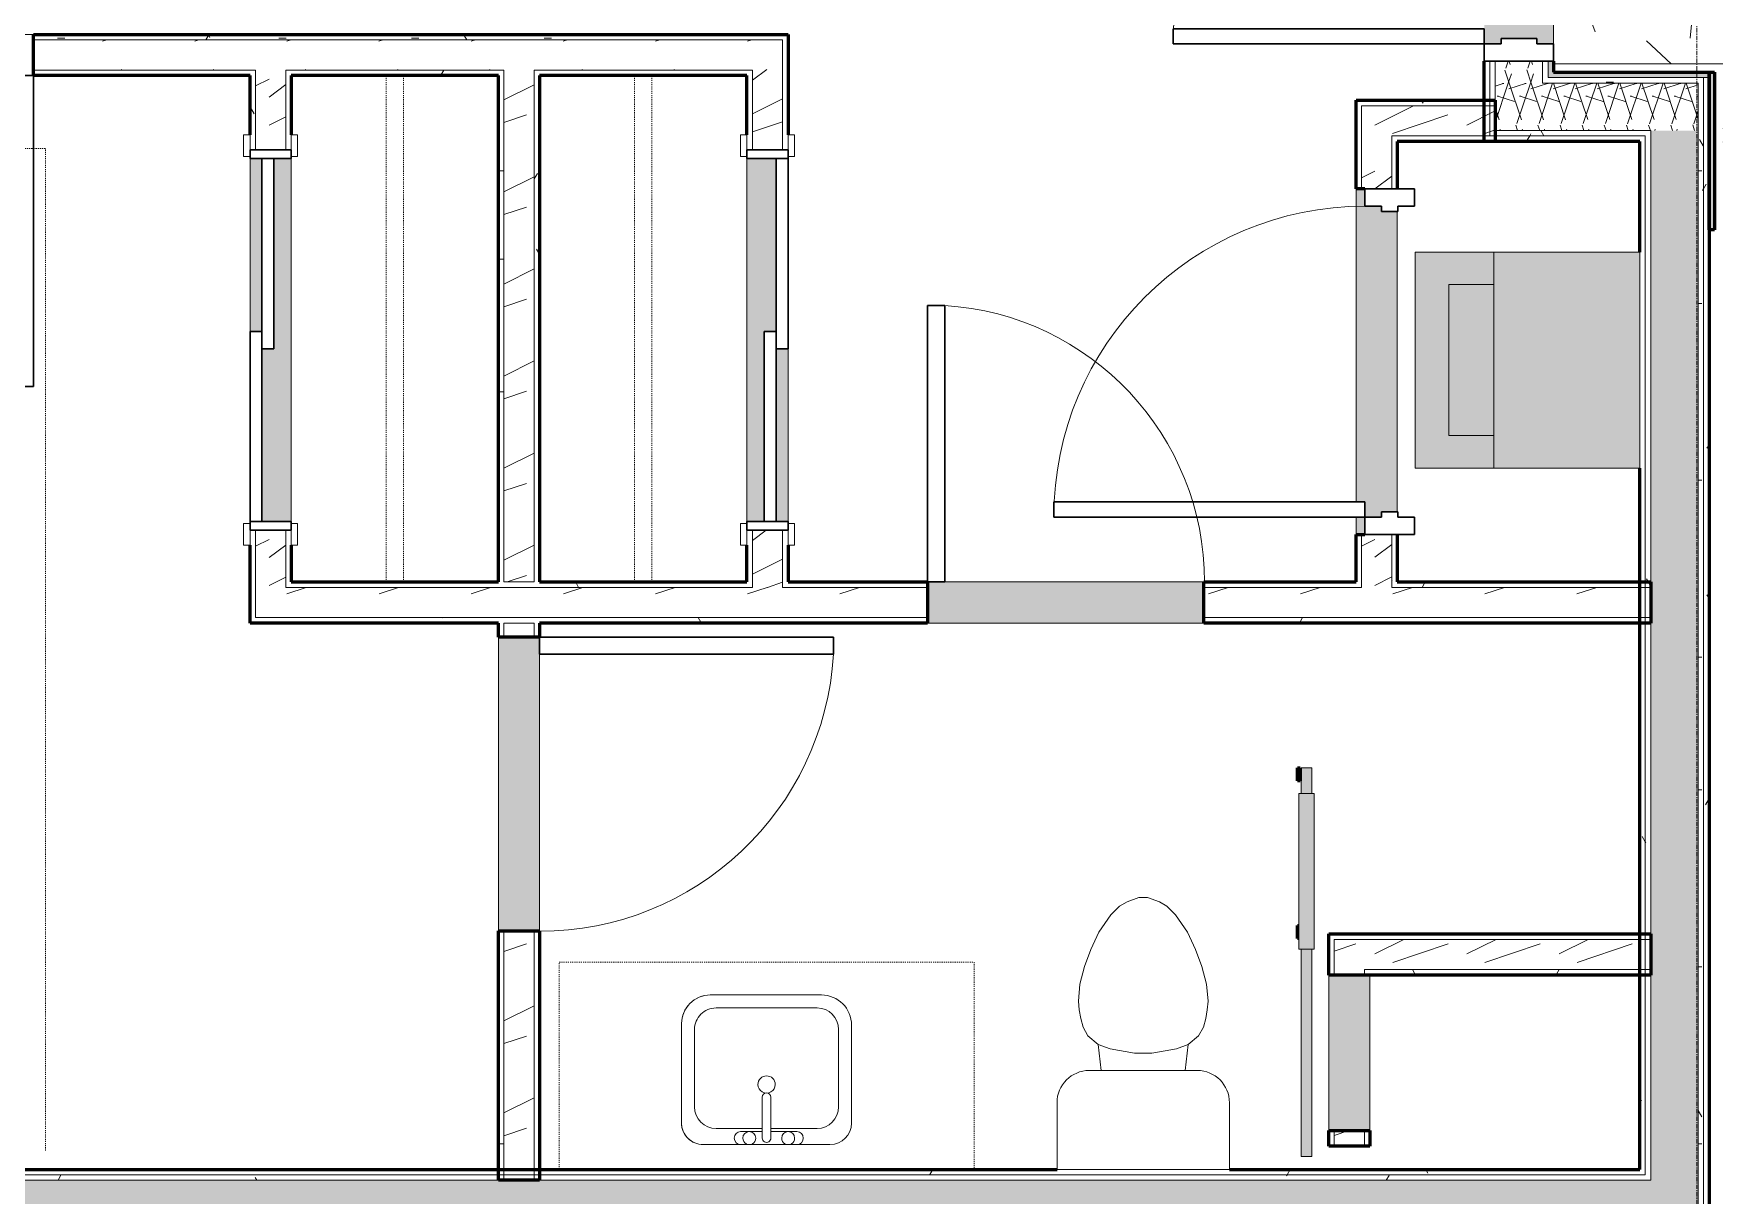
# Model space of a CAD drawing. Header units: inches. Extents: x -4169 to -1846, y 9706 to 12377.
# Drawn here: x -3673.8 to -3479.3, y 10838.2 to 10972.7 of the extents above; entities that cross this region are included whole.
import ezdxf

# ---------------------------------------------------------------- set-up
doc = ezdxf.new("R2010")
doc.units = ezdxf.units.IN
doc.header["$MEASUREMENT"] = 0
doc.linetypes.add('Dash', pattern=[0.25, 0.125, -0.125])
doc.linetypes.add('Grid Line 1_2_', pattern=[0.875, 0.5, -0.125, 0.125, -0.125])
for name, color, linetype, lineweight in [('0-1', 7, 'Continuous', 5), ('0-2', 7, 'Continuous', 18), ('A-CLNG', 13, 'Continuous', 18), ('A-CLNG-PATT-1', 35, 'Continuous', 18), ('A-DOOR', 31, 'Continuous', 18), ('A-DOOR-1', 250, 'Continuous', 9), ('A-DOOR-2', 90, 'Continuous', 30), ('A-DOOR-3', 135, 'Continuous', 18), ('A-DOOR-4', 7, 'Continuous', 18), ('A-DOOR-5', 50, 'Continuous', 60), ('A-DOOR-6', 31, 'Continuous', 30), ('A-DOOR-7', 31, 'Continuous', 9), ('A-DOOR-FRAM', 31, 'Continuous', 30), ('A-DOOR-FRAM-1', 90, 'Continuous', 30), ('A-FLOR-2', 7, 'Continuous', 18), ('A-WALL', 113, 'Continuous', 18), ('A-WALL-1', 8, 'Continuous', 5), ('A-WALL-3', 50, 'Continuous', 60), ('A-WALL-4', 7, 'Continuous', 18), ('A-WALL-PATT-1', 250, 'Continuous', 9), ('A-WALL-PATT-2', 253, 'Continuous', 9), ('A-WALL-PATT-4', 111, 'Continuous', 9), ('I-FURN-1', 250, 'Continuous', 9), ('I-FURN-HDLN-1', 250, 'Dash', 9), ('I-WALL', 2, 'Continuous', 18), ('I-WALL-2', 2, 'Continuous', 5), ('I-WALL-3', 2, 'Continuous', 60), ('P-SANR-FIXT-1', 9, 'Continuous', 9), ('P-SANR-FIXT-2', 250, 'Continuous', 9), ('Q-CASE-HDLN-1', 250, 'Dash', 9), ('S-GRID-1', 1, 'Grid Line 1_2_', 9)]:
    doc.layers.add(name, color=color, linetype=linetype, lineweight=lineweight)
pattern_1 = [(0, (0, 0), (20.48, 5.12), [0.845, -14.515, 0.845, -14.515, -81.92]), (0, (0, 0), (20.48, 5.12), [-30.72, 0.845, -29.875, 0.845, -14.515, -35.84]), (0, (0, 0), (20.48, 5.12), [-76.8, 0.845, -9.395, 0.845, -24.755]), (120, (7.68, 2.56), (-14.67405, 15.1762003), [0.845, -14.515, 0.845, -14.515, -81.92]), (120, (7.68, 2.56), (-14.67405, 15.1762003), [-30.72, 0.845, -29.875, 0.845, -14.515, -35.84]), (120, (7.68, 2.56), (-14.67405, 15.1762003), [-76.8, 0.845, -9.395, 0.845, -24.755]), (240, (10.24, 12.8), (-5.80595, -20.2962003), [0.845, -14.515, 0.845, -14.515, -81.92]), (240, (10.24, 12.8), (-5.80595, -20.2962003), [-30.72, 0.845, -29.875, 0.845, -14.515, -35.84]), (240, (10.24, 12.8), (-5.80595, -20.2962003), [-76.8, 0.845, -9.395, 0.845, -24.755])]
pattern_2 = [(216.87, (4.265, 10.662), (31.9871619, 21.32545714), [5.331, -47.981]), (206.565, (10.662, 7.464), (-10.662476, -10.6620098), [11.921, -11.921]), (198.435, (10.662, 2.132), (-21.32449365, -10.6625869), [6.744, -26.974])]
pattern_3 = [(161.57, (0.32, 0.32), (-2.560496185, -0.000537386), [0, -18.214, 2.022, 0]), (18.43, (-0.32, 0.32), (-2.560496185, 0.000537386), [0, -18.214, 2.022, 0]), (108.43, (0.32, 0.32), (1.27922091, -6.400876726), [6.07, -14.166]), (71.57, (-0.32, 0.32), (1.27922091, 6.400876726), [6.07, -14.166])]

# ---------------------------------------------------------------- blocks, each defined once
blk = doc.blocks.new('Single-Flush - 32_ x 84_-1372863-ENLARGED RCP - 2ND FLOOR PLAN')
at = {"layer": 'A-DOOR-1'}
blk.add_arc((16, -2.37), 32.07, 180, 266.4241, dxfattribs=at)
at = {"layer": 'A-DOOR-2'}
for p, q in [((14, -2.37), (14, -34.38)), ((16, -2.37), (14, -2.37)), ((16, -2.37), (16, -34.38)), ((16, -34.38), (14, -34.38))]:
    blk.add_line(p, q, dxfattribs=at)
blk = doc.blocks.new('Stacked Washer and Dryer - 26_x25_ - Private-1352637-ENLARGED RCP - 2ND FLOOR PLAN')
at = {"layer": 'P-SANR-FIXT-1'}
blk.add_hatch(color=256, dxfattribs=at).paths.add_polyline_path([(26, -12.5), (26, 12.5), (0, 12.5), (0, -12.5)], flags=0)
at = {"layer": 'P-SANR-FIXT-2'}
for p, q in [((26, 12.5), (0, 12.5)), ((0, -12.5), (0, 12.5)), ((16.90625, 12.5), (16.90625, -12.5)), ((26, 12.5), (26, -12.5)), ((16.90625, 8.75), (22.09375, 8.75)), ((22.09375, 8.75), (22.09375, -8.75)), ((22.09375, -8.75), (16.90625, -8.75)), ((0, -12.5), (26, -12.5))]:
    blk.add_line(p, q, dxfattribs=at)
blk = doc.blocks.new('Single-Flush - 36_ x 84_-1372824-ENLARGED RCP - 2ND FLOOR PLAN')
at = {"layer": 'A-DOOR-1'}
blk.add_arc((18, -2.37), 36.07, 180, 266.8211, dxfattribs=at)
at = {"layer": 'A-DOOR-2'}
for p, q in [((16, -2.37), (16, -38.39)), ((18, -2.37), (16, -2.37)), ((18, -2.37), (18, -38.39)), ((18, -38.39), (16, -38.39))]:
    blk.add_line(p, q, dxfattribs=at)
blk = doc.blocks.new('Single-Flush - 34_ x 84_-1372834-ENLARGED RCP - 2ND FLOOR PLAN')
at = {"layer": 'A-DOOR-1'}
blk.add_arc((17, -2.37), 34.07, 180, 266.6343, dxfattribs=at)
at = {"layer": 'A-DOOR-2'}
for p, q in [((15, -2.37), (15, -36.38)), ((17, -2.37), (15, -2.37)), ((17, -2.37), (17, -36.38)), ((17, -36.38), (15, -36.38))]:
    blk.add_line(p, q, dxfattribs=at)
blk = doc.blocks.new('Door-Passage-Single-Flush - 36_ x 80_-1699788-ENLARGED RCP - 2ND FLOOR PLAN')
at = {"layer": 'A-DOOR-1'}
blk.add_arc((18, -1.625), 36, 180, 270, dxfattribs=at)
at = {"layer": 'A-DOOR-2'}
for p, q in [((16.25, -1.625), (18, -1.625)), ((16.25, -37.625), (16.25, -1.625)), ((18, -1.625), (18, -37.625)), ((18, -37.625), (16.25, -37.625))]:
    blk.add_line(p, q, dxfattribs=at)
at = {"layer": 'A-DOOR-FRAM-1'}
for p, q in [((-20, 4.125), (-18, 4.125)), ((-20, -1.625), (-20, 4.125)), ((-18, 4.125), (-18, 2.1875)), ((18, 4.125), (20, 4.125)), ((18, 2.1875), (18, 4.125)), ((20, 4.125), (20, -1.625)), ((-18, 2.1875), (-17.375, 2.1875)), ((-17.375, 2.1875), (-17.375, 0.3125)), ((17.375, 2.1875), (18, 2.1875)), ((17.375, 0.3125), (17.375, 2.1875)), ((-18, 0.3125), (-18, -1.625)), ((-17.375, 0.3125), (-18, 0.3125)), ((18, 0.3125), (17.375, 0.3125)), ((18, -1.625), (18, 0.3125)), ((-18, -1.625), (-20, -1.625)), ((20, -1.625), (18, -1.625))]:
    blk.add_line(p, q, dxfattribs=at)
blk = doc.blocks.new('OD_CW_Closet - OD_CW_Closet-2122605-ENLARGED RCP - 2ND FLOOR PLAN')
at = {"layer": 'Q-CASE-HDLN-1'}
for p, q in [((0.74, -11), (59.38, -11)), ((0.74, -13), (59.38, -13)), ((49.75, -24), (7.75, -24))]:
    blk.add_line(p, q, dxfattribs=at)
blk = doc.blocks.new('Bed-Standard - King 78_ x 80_-1242963-ENLARGED RCP - 2ND FLOOR PLAN')
at = {"layer": 'I-FURN-1'}
for p, q in [((49.69, 38.2), (-28.31, 38.2)), ((-28.31, 38.2), (-28.31, -41.8)), ((49.69, -41.8), (49.69, 38.2)), ((-25.31, 36.2), (-25.31, 24.2)), ((-25.31, 36.2), (46.69, 36.2)), ((46.69, 36.2), (46.69, 24.2)), ((49.69, 24.2), (-28.31, 17.63)), ((-25.31, 24.2), (46.69, 24.2)), ((-28.31, -41.8), (49.69, -41.8))]:
    blk.add_line(p, q, dxfattribs=at)
at = {"layer": 'I-FURN-HDLN-1'}
for p, q in [((-64.31, 38.2), (-64.31, -77.8)), ((73.69, -77.8), (73.69, 38.2)), ((-64.31, -77.8), (73.69, -77.8))]:
    blk.add_line(p, q, dxfattribs=at)
blk = doc.blocks.new('FOLDING_SLIDING CLOSET - 42_ x 80_-1372832-ENLARGED RCP - 2ND FLOOR PLAN')
at = {"layer": 'A-DOOR-1'}
for p, q in [((-21.25, 3), (-23.75, 3)), ((-23.75, 3), (-23.75, 2.25)), ((-23.75, 2.25), (-21.25, 2.25)), ((-21.25, 2.25), (-21.25, 3)), ((23.75, 3), (21.25, 3)), ((21.25, 3), (21.25, 2.25)), ((21.25, 2.25), (23.75, 2.25)), ((23.75, 2.25), (23.75, 3)), ((-21.25, -2.5), (-23.75, -2.5)), ((-23.75, -2.5), (-23.75, -3.25)), ((-23.75, -3.25), (-21.25, -3.25)), ((-21.25, -3.25), (-21.25, -2.5)), ((23.75, -2.5), (21.25, -2.5)), ((21.25, -2.5), (21.25, -3.25)), ((21.25, -3.25), (23.75, -3.25)), ((23.75, -3.25), (23.75, -2.5))]:
    blk.add_line(p, q, dxfattribs=at)
at = {"layer": 'A-DOOR-2'}
for p, q in [((1, 2.25), (-21, 2.25)), ((-21, 2.25), (-21, 0.88)), ((1, 0.88), (1, 2.25)), ((-21, 0.88), (1, 0.88)), ((21, 0.88), (-1, 0.88)), ((-1, 0.88), (-1, -0.5)), ((21, -0.5), (21, 0.88)), ((-1, -0.5), (21, -0.5))]:
    blk.add_line(p, q, dxfattribs=at)
at = {"layer": 'A-DOOR-FRAM-1'}
for p, q in [((-21, 2.25), (-22, 2.25)), ((-22, 2.25), (-22, -2.5)), ((-21, -2.5), (-21, 2.25)), ((21, 2.25), (21, -2.5)), ((22, 2.25), (21, 2.25)), ((22, -2.5), (22, 2.25)), ((-22, -2.5), (-21, -2.5)), ((21, -2.5), (22, -2.5))]:
    blk.add_line(p, q, dxfattribs=at)
blk = doc.blocks.new('OD_CW_Closet - OD_CW_Closet-2123065-ENLARGED RCP - 2ND FLOOR PLAN')
at = {"layer": 'Q-CASE-HDLN-1'}
for p, q in [((49.75, 24), (7.75, 24)), ((0.74, 13), (59.38, 13)), ((0.74, 11), (59.38, 11))]:
    blk.add_line(p, q, dxfattribs=at)
blk = doc.blocks.new('M_Sink Vanity-Square - 500 x 440mm-1352614-ENLARGED RCP - 2ND FLOOR PLAN')
at = {"layer": 'P-SANR-FIXT-2'}
for p, q in [((7.96, 7.09), (-6.72, 7.09)), ((7.96, 7.09), (-6.72, 7.09)), ((3.62, 7.09), (-2.88, 7.09)), ((0.12, 6.33), (0.12, 1.59)), ((1.12, 6.33), (1.12, 1.59)), ((-9.22, 4.59), (-9.22, -6.73)), ((-9.22, 4.59), (-9.22, -6.73)), ((0.12, 5.22), (-5.22, 5.22)), ((-2.88, 5.59), (0.12, 5.59)), ((1.12, 5.59), (3.62, 5.59)), ((6.46, 5.22), (1.12, 5.22)), ((10.46, -6.91), (10.46, 4.59)), ((10.46, -6.91), (10.46, 4.59)), ((-7.72, 2.72), (-7.72, -6.23)), ((8.96, -6.23), (8.96, 2.72)), ((-5.22, -8.73), (6.46, -8.73)), ((-5.72, -10.23), (7.14, -10.23)), ((-5.72, -10.23), (7.14, -10.23))]:
    blk.add_line(p, q, dxfattribs=at)
for centre, radius, start, end in [((-6.72, 4.59), 2.5, 90, 180), ((-6.72, 4.59), 2.5, 90, 180), ((-2.88, 6.34), 0.75, 90, 270), ((-1.88, 6.34), 0.75, 360, 180), ((-1.88, 6.34), 0.75, 180, 0), ((0.62, 6.33), 0.5, 360, 180), ((2.62, 6.34), 0.75, 360, 180), ((2.62, 6.34), 0.75, 180, 360), ((3.62, 6.34), 0.75, 270, 90), ((7.96, 4.59), 2.5, 0, 90), ((7.96, 4.59), 2.5, 360, 90), ((-5.22, 2.72), 2.5, 90, 180), ((6.46, 2.72), 2.5, 0, 90), ((0.62, 0.13), 1, 360, 180), ((0.62, 0.13), 1, 180, 0), ((0.62, 1.59), 0.5, 180, 0), ((-5.72, -6.73), 3.5, 180, 270), ((-5.72, -6.73), 3.5, 180, 270), ((-5.22, -6.23), 2.5, 180, 270), ((6.46, -6.23), 2.5, 270, 0), ((7.14, -6.91), 3.32, 270, 360), ((7.14, -6.91), 3.32, 270, 0)]:
    blk.add_arc(centre, radius, start, end, dxfattribs=at)
blk = doc.blocks.new('Toilet-Domestic-3D - Toilet-Domestic-3D-1372870-ENLARGED RCP - 2ND FLOOR PLAN')
at = {"layer": 'P-SANR-FIXT-2'}
for p, q in [((-1.87, 11.5), (-0.5, 12)), ((-0.5, 12), (0.5, 12)), ((0.5, 12), (1.87, 11.5)), ((-5.13, 8), (-3.74, 10)), ((-3.74, 10), (-2.74, 11)), ((-2.74, 11), (-1.87, 11.5)), ((1.87, 11.5), (2.74, 11)), ((2.74, 11), (3.74, 10)), ((3.74, 10), (5.13, 8)), ((-6.06, 6), (-5.13, 8)), ((5.13, 8), (6.06, 6)), ((-6.79, 4), (-6.06, 6)), ((6.06, 6), (6.79, 4)), ((-7.33, 1.99), (-6.79, 4)), ((6.79, 4), (7.33, 1.99)), ((-7.5, 0), (-7.33, 1.99)), ((7.33, 1.99), (7.5, 0)), ((-7.41, -1), (-7.5, 0)), ((-7.24, -2), (-7.41, -1)), ((7.41, -1), (7.24, -2)), ((7.5, 0), (7.41, -1)), ((-6.97, -3), (-7.24, -2)), ((-6.4, -4), (-6.97, -3)), ((6.97, -3), (6.4, -4)), ((7.24, -2), (6.97, -3)), ((-5.21, -5), (-6.4, -4)), ((-3.84, -5.5), (-5.21, -5)), ((-4.86, -8.02), (-5.21, -5)), ((-1, -6), (-3.84, -5.5)), ((3.84, -5.5), (1, -6)), ((5.21, -5), (3.84, -5.5)), ((4.86, -8.02), (5.21, -5)), ((6.4, -4), (5.21, -5)), ((1, -6), (-1, -6)), ((6.25, -8.02), (-6.25, -8.02)), ((-9.98, -11.75), (-9.98, -19.48)), ((9.98, -19.48), (9.98, -11.75)), ((-9.98, -19.48), (9.98, -19.48))]:
    blk.add_line(p, q, dxfattribs=at)
for centre, start, end in [((-6.25, -11.75), 90, 180), ((6.25, -11.75), 0, 90)]:
    blk.add_arc(centre, 3.73, start, end, dxfattribs=at)
blk = doc.blocks.new('OD_CW_Countertop - OD_CW_Countertop-V5-ENLARGED RCP - 2ND FLOOR PLAN')
at = {"layer": 'Q-CASE-HDLN-1'}
for p, q in [((0.74, -24), (0.74, 0)), ((0.74, 0), (48.74, 0)), ((48.74, 0), (48.74, -24))]:
    blk.add_line(p, q, dxfattribs=at)
blk = doc.blocks.new('Interior_barn_door_18732 - Interior_barn_door_18732 18_-2491359-ENLARGED RCP - 2ND FLOOR PLAN')
at = {"layer": 'A-DOOR-3'}
h = blk.add_hatch(color=256, dxfattribs=at)
h.paths.add_polyline_path([(12, -4.32), (-12, -4.34), (-12, -4.95), (12, -4.95), (12, -4.34)], flags=0)
h.paths.add_polyline_path([(-33, -4.32), (-33, -4.95), (-30, -4.95), (-30, -4.32)], flags=0)
h = blk.add_hatch(color=256, dxfattribs=at)
h.paths.add_polyline_path([(7.02, -4.95), (-12, -4.95), (-12, -5.57), (12, -5.55), (12, -4.95), (9, -4.95)], flags=0)
h.paths.add_polyline_path([(-33, -4.95), (-33, -5.57), (-30, -5.55), (-30, -4.95)], flags=0)
for points in [[(-33, -5.67), (-33, -6), (-31.5, -6), (-31.5, -5.67)], [(-30, -4.07), (-30, -5.82), (-12, -5.82), (-12, -4.07), (-28.85, -4.07)], [(-14.73, -5.82), (-14.73, -6), (-13.23, -6), (-13.23, -5.82)]]:
    blk.add_hatch(color=256, dxfattribs=at).paths.add_polyline_path(points, flags=0)
at = {"layer": 'A-DOOR-4'}
for p, q in [((-33, -4.32), (-30, -4.32)), ((-33, -4.32), (-33, -4.95)), ((-33, -4.95), (-33, -5.57)), ((-30, -5.57), (-33, -5.57)), ((-30, -5.82), (-30, -4.07)), ((-30, -4.07), (-12, -4.07)), ((-12, -5.82), (-30, -5.82)), ((-12, -4.07), (-12, -5.82)), ((-12, -4.32), (12, -4.32)), ((12, -5.57), (-12, -5.57)), ((12, -4.95), (12, -4.32)), ((12, -5.57), (12, -4.95))]:
    blk.add_line(p, q, dxfattribs=at)
at = {"layer": 'A-DOOR-5'}
for p, q in [((-33, -6), (-33, -5.67)), ((-33, -5.67), (-31.5, -5.67)), ((-31.5, -5.67), (-31.5, -6)), ((-14.73, -6), (-14.73, -5.82)), ((-13.23, -5.82), (-13.23, -6)), ((-31.5, -6), (-33, -6)), ((-13.23, -6), (-14.73, -6))]:
    blk.add_line(p, q, dxfattribs=at)
blk = doc.blocks.new('CTR - 1st Phase - Unit Layouts_rvt-1-ENLARGED RCP - 2ND FLOOR PLAN')
at = {"layer": 'A-WALL-1'}
h = blk.add_hatch(color=256, dxfattribs=at)
h.paths.add_polyline_path([(-3644.62, 10916.21), (-3644, 10916.21), (-3644, 10958.21), (-3646, 10958.21), (-3646, 10936.21), (-3647.37, 10936.21), (-3647.37, 10916.21), (-3646, 10916.21)], flags=0)
h.paths.add_polyline_path([(-3647.37, 10938.21), (-3647.37, 10958.21), (-3648.75, 10958.21), (-3648.75, 10938.21), (-3648.12, 10938.21)], flags=0)
h = blk.add_hatch(color=256, dxfattribs=at)
h.paths.add_polyline_path([(-3587.12, 10916.21), (-3586.5, 10916.21), (-3586.5, 10936.21), (-3587.87, 10936.21), (-3587.87, 10916.21)], flags=0)
h.paths.add_polyline_path([(-3591.25, 10916.21), (-3589.25, 10916.21), (-3589.25, 10938.21), (-3587.87, 10938.21), (-3587.87, 10958.21), (-3591.25, 10958.21)], flags=0)
h = blk.add_hatch(color=256, dxfattribs=at)
h.paths.add_polyline_path([(-3520.12, 10914.71), (-3519.75, 10914.71), (-3519.75, 10916.71), (-3520.75, 10916.71), (-3520.75, 10914.71)], flags=0)
h.paths.add_polyline_path([(-3519.75, 10916.71), (-3517.81, 10916.71), (-3517.81, 10917.33), (-3516, 10917.33), (-3516, 10952.08), (-3517.81, 10952.08), (-3517.81, 10952.71), (-3519.75, 10952.71), (-3519.75, 10954.71), (-3520.75, 10954.71), (-3520.75, 10918.46), (-3519.75, 10918.46), (-3519.75, 10917.33)], flags=0)
for points in [[(-3541.63, 10904.45), (-3538.37, 10904.45), (-3538.37, 10909.2), (-3570.37, 10909.2), (-3570.37, 10904.45), (-3567.38, 10904.45)], [(-3615.25, 10868.83), (-3615.25, 10902.83), (-3620, 10902.83), (-3620, 10868.83), (-3615.87, 10868.83)], [(-3519.8, 10845.7), (-3519.17, 10845.7), (-3519.17, 10863.7), (-3523.92, 10863.7), (-3523.92, 10845.7), (-3523.3, 10845.7)]]:
    blk.add_hatch(color=256, dxfattribs=at).paths.add_polyline_path(points, flags=0)
at = {"layer": 'A-WALL-PATT-1'}
h = blk.add_hatch(dxfattribs=at)
h.set_pattern_fill('FP_1', color=256, style=0, pattern_type=2)
h.set_pattern_definition(pattern_1)
h.paths.add_polyline_path([(-3786.43, 10971.96), (-3709.8, 10971.96), (-3709.8, 10972.59), (-3852.47, 10972.59), (-3852.47, 10971.96), (-3801.84, 10971.96)], flags=0)
h.paths.add_polyline_path([(-3587.12, 10971.96), (-3587.12, 10972.59), (-3673.8, 10972.59), (-3673.8, 10971.96), (-3590.62, 10971.96)], flags=0)
h = blk.add_hatch(dxfattribs=at)
h.set_pattern_fill('FP_1', color=256, style=0, pattern_type=2)
h.set_pattern_definition(pattern_1)
h.paths.add_polyline_path([(-3801.84, 10967.84), (-3709.8, 10967.84), (-3709.8, 10968.46), (-3852.47, 10968.46), (-3852.47, 10967.84), (-3819.57, 10967.84)], flags=0)
h.paths.add_polyline_path([(-3673.8, 10967.84), (-3648.12, 10967.84), (-3648.12, 10968.46), (-3673.8, 10968.46)], flags=0)
h.paths.add_polyline_path([(-3644.62, 10967.84), (-3619.37, 10967.84), (-3619.37, 10968.46), (-3644.62, 10968.46)], flags=0)
h.paths.add_polyline_path([(-3591.25, 10967.84), (-3591.25, 10968.46), (-3615.87, 10968.46), (-3615.87, 10967.84), (-3599.25, 10967.84)], flags=0)
h = blk.add_hatch(dxfattribs=at)
h.set_pattern_fill('FP_1', color=256, style=0, pattern_type=2)
h.set_pattern_definition(pattern_1)
h.paths.add_polyline_path([(-3590.62, 10909.2), (-3590.62, 10915.21), (-3591.25, 10915.21), (-3591.25, 10909.2)], flags=0)
h.paths.add_polyline_path([(-3591.25, 10959.21), (-3590.62, 10959.21), (-3590.62, 10968.46), (-3591.25, 10968.46), (-3591.25, 10960.96)], flags=0)
h = blk.add_hatch(dxfattribs=at)
h.set_pattern_fill('FP_1', color=256, style=0, pattern_type=2)
h.set_pattern_definition(pattern_1)
h.paths.add_polyline_path([(-3648.75, 10904.45), (-3648.12, 10904.45), (-3648.12, 10915.21), (-3648.75, 10915.21), (-3648.75, 10905.08)], flags=0)
h.paths.add_polyline_path([(-3648.75, 10959.21), (-3648.12, 10959.21), (-3648.12, 10967.84), (-3648.75, 10967.84), (-3648.75, 10960.96)], flags=0)
h = blk.add_hatch(dxfattribs=at)
h.set_pattern_fill('FP_1', color=256, style=0, pattern_type=2)
h.set_pattern_definition(pattern_1)
h.paths.add_polyline_path([(-3620, 10841.19), (-3619.37, 10841.19), (-3619.37, 10868.83), (-3620, 10868.83)], flags=0)
h.paths.add_polyline_path([(-3620, 10902.83), (-3619.37, 10902.83), (-3619.37, 10904.45), (-3620, 10904.45), (-3620, 10904.38)], flags=0)
h.paths.add_polyline_path([(-3619.37, 10909.2), (-3619.37, 10967.84), (-3620, 10967.84), (-3620, 10909.2)], flags=0)
h = blk.add_hatch(dxfattribs=at)
h.set_pattern_fill('FP_1', color=256, style=0, pattern_type=2)
h.set_pattern_definition(pattern_1)
h.paths.add_polyline_path([(-3615.87, 10841.19), (-3615.25, 10841.19), (-3615.25, 10868.83), (-3615.87, 10868.83)], flags=0)
h.paths.add_polyline_path([(-3615.87, 10902.83), (-3615.25, 10902.83), (-3615.25, 10904.45), (-3615.87, 10904.44)], flags=0)
h.paths.add_polyline_path([(-3615.25, 10909.2), (-3615.25, 10967.84), (-3615.87, 10967.84), (-3615.87, 10909.2)], flags=0)
h = blk.add_hatch(dxfattribs=at)
h.set_pattern_fill('FP_1', color=256, style=0, pattern_type=2)
h.set_pattern_definition(pattern_1)
h.paths.add_polyline_path([(-3520.75, 10964.34), (-3504.67, 10964.34), (-3504.67, 10964.96), (-3520.75, 10964.96)], flags=0)
h = blk.add_hatch(dxfattribs=at)
h.set_pattern_fill('FP_1', color=256, style=0, pattern_type=2)
h.set_pattern_definition(pattern_1)
h.paths.add_polyline_path([(-3516.62, 10909.2), (-3516, 10909.2), (-3516, 10914.71), (-3516.62, 10914.71), (-3516.62, 10909.21)], flags=0)
h.paths.add_polyline_path([(-3516, 10954.71), (-3516, 10960.21), (-3516.62, 10960.21), (-3516.62, 10954.71)], flags=0)
h = blk.add_hatch(dxfattribs=at)
h.set_pattern_fill('FP_1', color=256, style=0, pattern_type=2)
h.set_pattern_definition(pattern_1)
h.paths.add_polyline_path([(-3570.37, 10908.58), (-3570.37, 10909.2), (-3587.12, 10909.2), (-3587.12, 10908.58)], flags=0)
h.paths.add_polyline_path([(-3619.37, 10908.58), (-3590.62, 10908.58), (-3590.62, 10909.2), (-3644, 10909.2), (-3644, 10908.58), (-3620, 10908.58)], flags=0)
h.paths.add_polyline_path([(-3499.17, 10908.58), (-3487.92, 10908.6), (-3487.92, 10909.2), (-3516.62, 10909.2), (-3516.62, 10908.58)], flags=0)
h.paths.add_polyline_path([(-3538.37, 10908.58), (-3520.12, 10908.58), (-3520.12, 10909.2), (-3538.37, 10909.2)], flags=0)
h = blk.add_hatch(dxfattribs=at)
h.set_pattern_fill('FP_1', color=256, style=0, pattern_type=2)
h.set_pattern_definition(pattern_1)
h.paths.add_polyline_path([(-3590.62, 10904.45), (-3570.37, 10904.45), (-3570.37, 10905.08), (-3648.12, 10905.08), (-3648.12, 10904.45), (-3596.17, 10904.45)], flags=0)
h.paths.add_polyline_path([(-3538.37, 10904.45), (-3487.92, 10904.47), (-3487.92, 10905.08), (-3538.37, 10905.08)], flags=0)
h = blk.add_hatch(dxfattribs=at)
h.set_pattern_fill('FP_1', color=256, style=0, pattern_type=2)
h.set_pattern_definition(pattern_1)
h.paths.add_polyline_path([(-3487.92, 10863.7), (-3487.92, 10864.33), (-3519.8, 10864.33), (-3519.8, 10863.7), (-3491.96, 10863.7)], flags=0)
at = {"layer": 'A-WALL-PATT-2'}
h = blk.add_hatch(dxfattribs=at)
h.set_pattern_fill('FP_2', color=256, style=0, pattern_type=2)
h.set_pattern_definition(pattern_2)
h.paths.add_polyline_path([(-3852.47, 10968.46), (-3709.8, 10968.46), (-3709.8, 10971.96), (-3852.47, 10971.96)], flags=0)
h.paths.add_polyline_path([(-3590.62, 10968.46), (-3590.62, 10971.96), (-3673.8, 10971.96), (-3673.8, 10968.46), (-3591.25, 10968.46)], flags=0)
h = blk.add_hatch(dxfattribs=at)
h.set_pattern_fill('FP_2', color=256, style=0, pattern_type=2)
h.set_pattern_definition(pattern_2)
h.paths.add_polyline_path([(-3587.12, 10908.58), (-3587.12, 10915.21), (-3590.62, 10915.21), (-3590.62, 10908.58), (-3590.56, 10908.58)], flags=0)
h.paths.add_polyline_path([(-3587.12, 10959.21), (-3587.12, 10971.96), (-3590.62, 10971.96), (-3590.62, 10959.21)], flags=0)
h = blk.add_hatch(dxfattribs=at)
h.set_pattern_fill('FP_2', color=256, style=0, pattern_type=2)
h.set_pattern_definition(pattern_2)
h.paths.add_polyline_path([(-3648.12, 10905.08), (-3644.62, 10905.09), (-3644.62, 10915.21), (-3648.12, 10915.21), (-3648.12, 10905.16)], flags=0)
h.paths.add_polyline_path([(-3648.12, 10959.21), (-3644.62, 10959.21), (-3644.62, 10968.46), (-3648.12, 10968.46), (-3648.12, 10967.84)], flags=0)
h = blk.add_hatch(dxfattribs=at)
h.set_pattern_fill('FP_2', color=256, style=0, pattern_type=2)
h.set_pattern_definition(pattern_2)
h.paths.add_polyline_path([(-3615.87, 10841.19), (-3615.87, 10868.83), (-3619.37, 10868.83), (-3619.37, 10841.19), (-3616.03, 10841.19)], flags=0)
h.paths.add_polyline_path([(-3615.87, 10902.83), (-3615.87, 10904.45), (-3619.37, 10904.45), (-3619.37, 10902.83)], flags=0)
h.paths.add_polyline_path([(-3615.87, 10909.2), (-3615.87, 10968.46), (-3619.37, 10968.46), (-3619.37, 10909.2)], flags=0)
h = blk.add_hatch(dxfattribs=at)
h.set_pattern_fill('FP_2', color=256, style=0, pattern_type=2)
h.set_pattern_definition(pattern_2)
h.paths.add_polyline_path([(-3504.67, 10960.84), (-3504.67, 10964.34), (-3520.12, 10964.34), (-3520.12, 10960.84), (-3504.67, 10960.84)], flags=0)
h = blk.add_hatch(dxfattribs=at)
h.set_pattern_fill('FP_2', color=256, style=0, pattern_type=2)
h.set_pattern_definition(pattern_2)
h.paths.add_polyline_path([(-3520.12, 10908.58), (-3516.62, 10908.58), (-3516.62, 10914.71), (-3520.12, 10914.71), (-3520.12, 10909.2)], flags=0)
h.paths.add_polyline_path([(-3517.81, 10954.71), (-3516.62, 10954.71), (-3516.62, 10960.84), (-3520.12, 10960.84), (-3520.12, 10954.71), (-3519.75, 10954.71)], flags=0)
h = blk.add_hatch(dxfattribs=at)
h.set_pattern_fill('FP_2', color=256, style=0, pattern_type=2)
h.set_pattern_definition(pattern_2)
h.paths.add_polyline_path([(-3570.37, 10905.08), (-3570.37, 10908.58), (-3644.62, 10908.56), (-3644.62, 10905.08), (-3596.48, 10905.08)], flags=0)
h.paths.add_polyline_path([(-3531.72, 10905.08), (-3486.67, 10905.08), (-3486.67, 10908.58), (-3538.37, 10908.58), (-3538.37, 10905.08)], flags=0)
h = blk.add_hatch(dxfattribs=at)
h.set_pattern_fill('FP_2', color=256, style=0, pattern_type=2)
h.set_pattern_definition(pattern_2)
h.paths.add_polyline_path([(-3497.95, 10864.33), (-3486.67, 10864.33), (-3486.67, 10867.83), (-3523.3, 10867.83), (-3523.3, 10864.33), (-3499.17, 10864.33)], flags=0)
h = blk.add_hatch(dxfattribs=at)
h.set_pattern_fill('FP_2', color=256, style=0, pattern_type=2)
h.set_pattern_definition(pattern_2)
h.paths.add_polyline_path([(-3523.3, 10843.89), (-3519.8, 10843.89), (-3519.8, 10845.7), (-3523.3, 10845.7)], flags=0)
h.paths.add_polyline_path([(-3523.19, 10863.7), (-3519.8, 10863.7), (-3519.8, 10864.33), (-3523.3, 10864.33), (-3523.3, 10863.7)], flags=0)
at = {"layer": 'A-WALL-3'}
for p, q in [((-3673.8, 10967.84), (-3673.8, 10972.59)), ((-3673.8, 10972.59), (-3591.25, 10972.59)), ((-3591.25, 10972.59), (-3587.12, 10972.59)), ((-3587.12, 10972.59), (-3586.5, 10972.59)), ((-3586.5, 10972.59), (-3586.5, 10960.96)), ((-3648.75, 10967.84), (-3673.8, 10967.84)), ((-3648.75, 10960.96), (-3648.75, 10967.84)), ((-3620, 10967.84), (-3644, 10967.84)), ((-3644, 10967.84), (-3644, 10960.96)), ((-3620, 10909.2), (-3620, 10967.84)), ((-3591.25, 10967.84), (-3615.25, 10967.84)), ((-3615.25, 10967.84), (-3615.25, 10909.2)), ((-3591.25, 10960.96), (-3591.25, 10967.84)), ((-3520.75, 10964.96), (-3504.67, 10964.96)), ((-3520.75, 10964.34), (-3520.75, 10964.96)), ((-3520.75, 10960.21), (-3520.75, 10964.34)), ((-3504.67, 10964.96), (-3504.67, 10960.21)), ((-3520.75, 10954.71), (-3520.75, 10960.21)), ((-3504.67, 10960.21), (-3516, 10960.21)), ((-3516, 10960.21), (-3516, 10954.71)), ((-3519.75, 10954.71), (-3520.75, 10954.71)), ((-3520.75, 10909.2), (-3520.75, 10914.71)), ((-3520.75, 10914.71), (-3519.75, 10914.71)), ((-3516, 10914.71), (-3516, 10909.2)), ((-3648.75, 10904.45), (-3648.75, 10913.46)), ((-3644, 10913.46), (-3644, 10909.2)), ((-3591.25, 10909.2), (-3591.25, 10913.46)), ((-3586.5, 10913.46), (-3586.5, 10909.2)), ((-3644, 10909.2), (-3620, 10909.2)), ((-3615.25, 10909.2), (-3591.25, 10909.2)), ((-3586.5, 10909.2), (-3570.37, 10909.2)), ((-3570.37, 10909.2), (-3570.37, 10904.45)), ((-3538.37, 10909.2), (-3520.75, 10909.2)), ((-3538.37, 10904.45), (-3538.37, 10909.2)), ((-3516, 10909.2), (-3486.67, 10909.2)), ((-3486.67, 10909.2), (-3486.67, 10904.45)), ((-3648.12, 10904.45), (-3648.75, 10904.45)), ((-3644, 10904.45), (-3648.12, 10904.45)), ((-3620, 10904.45), (-3644, 10904.45)), ((-3620, 10902.83), (-3620, 10904.45)), ((-3570.37, 10904.45), (-3615.25, 10904.45)), ((-3615.25, 10904.45), (-3615.25, 10902.83)), ((-3486.67, 10904.45), (-3538.37, 10904.45)), ((-3615.25, 10902.83), (-3620, 10902.83)), ((-3620, 10839.94), (-3620, 10868.83)), ((-3620, 10868.83), (-3615.25, 10868.83)), ((-3615.25, 10868.83), (-3615.25, 10839.94)), ((-3523.92, 10868.45), (-3486.67, 10868.45)), ((-3523.92, 10863.7), (-3523.92, 10868.45)), ((-3486.67, 10868.45), (-3486.67, 10863.7)), ((-3486.67, 10863.7), (-3523.92, 10863.7)), ((-3523.92, 10843.89), (-3523.92, 10845.7)), ((-3523.92, 10845.7), (-3519.17, 10845.7)), ((-3519.17, 10845.7), (-3519.17, 10843.89)), ((-3519.17, 10843.89), (-3523.92, 10843.89)), ((-3615.25, 10839.94), (-3620, 10839.94))]:
    blk.add_line(p, q, dxfattribs=at)
at = {"layer": 'A-WALL-4'}
for p, q in [((-3673.8, 10972.59), (-3709.8, 10972.59)), ((-3673.8, 10971.96), (-3591.25, 10971.96)), ((-3590.62, 10971.96), (-3591.25, 10971.96)), ((-3587.12, 10971.96), (-3590.62, 10971.96)), ((-3587.12, 10959.21), (-3587.12, 10971.96)), ((-3673.8, 10968.46), (-3648.12, 10968.46)), ((-3648.12, 10967.84), (-3648.12, 10968.46)), ((-3644.62, 10968.46), (-3619.37, 10968.46)), ((-3644.62, 10967.84), (-3644.62, 10968.46)), ((-3619.37, 10967.84), (-3619.37, 10968.46)), ((-3615.87, 10968.46), (-3591.25, 10968.46)), ((-3615.87, 10968.46), (-3615.87, 10967.84)), ((-3590.62, 10968.46), (-3591.25, 10968.46)), ((-3590.62, 10959.21), (-3590.62, 10968.46)), ((-3709.8, 10967.84), (-3673.8, 10967.84)), ((-3648.12, 10959.21), (-3648.12, 10967.84)), ((-3644.62, 10959.21), (-3644.62, 10967.84)), ((-3619.37, 10967.84), (-3619.37, 10909.2)), ((-3615.87, 10967.84), (-3615.87, 10909.2)), ((-3504.67, 10964.34), (-3520.12, 10964.34)), ((-3520.12, 10964.34), (-3520.12, 10960.84)), ((-3520.12, 10960.84), (-3520.12, 10960.21)), ((-3520.12, 10954.71), (-3520.12, 10960.21)), ((-3504.67, 10960.84), (-3516.62, 10960.84)), ((-3516.62, 10960.84), (-3516.62, 10960.21)), ((-3516.62, 10954.71), (-3516.62, 10960.21)), ((-3648.75, 10958.21), (-3648.75, 10938.21)), ((-3644, 10916.21), (-3644, 10958.21)), ((-3591.25, 10958.21), (-3591.25, 10916.21)), ((-3520.75, 10954.71), (-3520.75, 10918.46)), ((-3516, 10917.33), (-3516, 10952.08)), ((-3586.5, 10916.21), (-3586.5, 10936.21)), ((-3520.75, 10916.71), (-3520.75, 10914.71)), ((-3648.12, 10905.08), (-3648.12, 10915.21)), ((-3644.62, 10908.58), (-3644.62, 10915.21)), ((-3590.62, 10909.2), (-3590.62, 10915.21)), ((-3587.12, 10909.2), (-3587.12, 10915.21)), ((-3520.12, 10909.2), (-3520.12, 10914.71)), ((-3516.62, 10909.2), (-3516.62, 10914.71)), ((-3644.62, 10908.58), (-3644, 10908.58)), ((-3590.62, 10908.58), (-3644, 10908.58)), ((-3619.37, 10909.2), (-3615.87, 10909.2)), ((-3615.87, 10909.2), (-3619.37, 10909.2)), ((-3590.62, 10909.2), (-3590.62, 10908.58)), ((-3587.12, 10909.2), (-3587.12, 10908.58)), ((-3570.37, 10908.58), (-3587.12, 10908.58)), ((-3538.37, 10909.2), (-3570.37, 10909.2)), ((-3520.12, 10908.58), (-3538.37, 10908.58)), ((-3520.12, 10909.2), (-3520.12, 10908.58)), ((-3516.62, 10909.2), (-3516.62, 10908.58)), ((-3486.67, 10908.58), (-3516.62, 10908.58)), ((-3648.12, 10905.08), (-3644.62, 10905.08)), ((-3644.62, 10905.08), (-3644, 10905.08)), ((-3570.37, 10905.08), (-3644, 10905.08)), ((-3615.87, 10904.45), (-3619.37, 10904.45)), ((-3619.37, 10904.45), (-3619.37, 10902.83)), ((-3619.37, 10904.45), (-3615.87, 10904.45)), ((-3615.87, 10904.45), (-3615.87, 10902.83)), ((-3570.37, 10904.45), (-3538.37, 10904.45)), ((-3486.67, 10905.08), (-3538.37, 10905.08)), ((-3620, 10902.83), (-3620, 10868.83)), ((-3615.25, 10868.83), (-3615.25, 10902.83)), ((-3619.37, 10868.83), (-3619.37, 10839.94)), ((-3615.87, 10868.83), (-3615.87, 10839.94)), ((-3486.67, 10867.83), (-3523.3, 10867.83)), ((-3523.3, 10867.83), (-3523.3, 10864.33)), ((-3523.92, 10863.7), (-3523.92, 10845.7)), ((-3523.3, 10864.33), (-3523.3, 10863.7)), ((-3486.67, 10864.33), (-3519.8, 10864.33)), ((-3519.8, 10864.33), (-3519.8, 10863.7)), ((-3519.17, 10845.7), (-3519.17, 10863.7)), ((-3523.3, 10843.89), (-3523.3, 10845.7)), ((-3519.8, 10843.89), (-3519.8, 10845.7))]:
    blk.add_line(p, q, dxfattribs=at)
at = {"layer": '0-2'}
for name, p in [('Single-Flush - 36_ x 84_-1372824-ENLARGED RCP - 2ND FLOOR PLAN', (-3691.8, 10970.21)), ('Toilet-Domestic-3D - Toilet-Domestic-3D-1372870-ENLARGED RCP - 2ND FLOOR PLAN', (-3545.39, 10860.67)), ('OD_CW_Countertop - OD_CW_Countertop-V5-ENLARGED RCP - 2ND FLOOR PLAN', (-3613.71, 10865.19))]:
    blk.add_blockref(name, p, dxfattribs=at)
for name, p, rotation in [('OD_CW_Closet - OD_CW_Closet-2123065-ENLARGED RCP - 2ND FLOOR PLAN', (-3620, 10908.46), 90.00000000003098), ('OD_CW_Closet - OD_CW_Closet-2122605-ENLARGED RCP - 2ND FLOOR PLAN', (-3615.25, 10908.46), 89.99999999996905), ('FOLDING_SLIDING CLOSET - 42_ x 80_-1372832-ENLARGED RCP - 2ND FLOOR PLAN', (-3646.5, 10937.21), 89.99999999997272), ('FOLDING_SLIDING CLOSET - 42_ x 80_-1372832-ENLARGED RCP - 2ND FLOOR PLAN', (-3588.75, 10937.21), 270.0000000000273), ('Bed-Standard - King 78_ x 80_-1242963-ENLARGED RCP - 2ND FLOOR PLAN', (-3736.75, 10881.58), 180), ('Door-Passage-Single-Flush - 36_ x 80_-1699788-ENLARGED RCP - 2ND FLOOR PLAN', (-3518.12, 10934.71), 270.000000000028), ('Stacked Washer and Dryer - 26_x25_ - Private-1352637-ENLARGED RCP - 2ND FLOOR PLAN', (-3487.92, 10934.89), 180), ('Single-Flush - 32_ x 84_-1372863-ENLARGED RCP - 2ND FLOOR PLAN', (-3554.37, 10906.83), 180), ('Single-Flush - 34_ x 84_-1372834-ENLARGED RCP - 2ND FLOOR PLAN', (-3617.62, 10885.83), 90.0000000000212), ('Interior_barn_door_18732 - Interior_barn_door_18732 18_-2491359-ENLARGED RCP - 2ND FLOOR PLAN', (-3521.55, 10854.7), 269.9999999999682), ('M_Sink Vanity-Square - 500 x 440mm-1352614-ENLARGED RCP - 2ND FLOOR PLAN', (-3588.36, 10851.16), 180)]:
    blk.add_blockref(name, p, dxfattribs=dict(at, rotation=rotation))
blk = doc.blocks.new('CTR - 1st Phase - Shell_rvt-1-ENLARGED RCP - 2ND FLOOR PLAN')
at = {"layer": 'A-FLOR-2'}
blk.add_line((-3479.22, 10964.74), (-3479.3, 10964.74), dxfattribs=at)
at = {"layer": 'S-GRID-1'}
blk.add_line((-3481.32, 9836.18), (-3481.32, 12344.54), dxfattribs=at)
blk = doc.blocks.new('HOLLOW METAL - UNIT DOOR-2125827-ENLARGED RCP - 2ND FLOOR PLAN')
at = {"layer": 'A-DOOR-6'}
for p, q in [((16.25, -4.25), (18, -4.25)), ((16.25, -40.25), (16.25, -4.25)), ((18, -4.25), (18, -40.25)), ((18, -40.25), (16.25, -40.25))]:
    blk.add_line(p, q, dxfattribs=at)
at = {"layer": 'A-DOOR-7'}
blk.add_arc((18, -4.25), 36, 180, 270, dxfattribs=at)
at = {"layer": 'A-DOOR-FRAM'}
for p, q in [((-20, 3.75), (-18, 3.75)), ((-20, -4.25), (-20, 3.75)), ((-18, 3.75), (-18, 1.8125)), ((18, 3.75), (20, 3.75)), ((18, 1.8125), (18, 3.75)), ((20, 3.75), (20, -4.25)), ((-18, 1.8125), (-17.375, 1.8125)), ((-17.375, 1.8125), (-17.375, -2.3125)), ((17.375, 1.8125), (18, 1.8125)), ((17.375, -2.3125), (17.375, 1.8125)), ((-18, -2.3125), (-18, -4.25)), ((-17.375, -2.3125), (-18, -2.3125)), ((18, -2.3125), (17.375, -2.3125)), ((18, -4.25), (18, -2.3125)), ((-18, -4.25), (-20, -4.25)), ((20, -4.25), (18, -4.25))]:
    blk.add_line(p, q, dxfattribs=at)

msp = doc.modelspace()

# ---------------------------------------------------------------- hatches: boundary and pattern name
at = {"layer": 'A-CLNG-PATT-1'}
h = msp.add_hatch(dxfattribs=at)
h.set_pattern_fill('FP_53', color=256, style=0, pattern_type=2)
h.set_pattern_definition([(108.435, (4.16, 0), (-16.000521, 32.0003383), [6.072, -44.525]), (139.399, (2.24, 5.76), (-96.00016541, 79.9998798), [2.95, -144.562]), (136.848, (16, 7.68), (-240.00202852, 223.9982064), [7.018, -343.889]), (109.983, (10.88, 12.48), (-47.99971113, 127.99986808), [3.746, -183.53]), (90, (9.6, 0), (-16, 16), [3.2, -12.8]), (118.443, (9.6, 3.2), (112.0002199, -207.99937941), [8.734, -427.981]), (84.289, (5.44, 10.88), (-16.00092206, -143.99947947), [3.216, -157.582]), (129.806, (5.76, 14.08), (64.00060153, -80.0001644), [2.499, -122.465])])
h.paths.add_polyline_path([(-3478.3, 10949.97), (-3435.32, 10949.97), (-3435.32, 10968.92), (-3478.3, 10968.92), (-3478.3, 10952.92)], flags=0)
h.paths.add_polyline_path([(-3497.92, 10969.17), (-3435.32, 10969.17), (-3435.32, 11007.32), (-3497.92, 11007.32), (-3497.92, 10969.49)], flags=0)
h.paths.add_polyline_path([(-3464.18, 11007.57), (-3435.32, 11007.57), (-3435.32, 11026.52), (-3479.92, 11026.52), (-3479.92, 11026.19), (-3497.92, 11026.19), (-3497.92, 11007.57), (-3479.22, 11007.57)], flags=0)
at = {"layer": 'A-WALL-PATT-4'}
h = msp.add_hatch(dxfattribs=at)
h.set_pattern_fill('FP_1', color=256, style=0, pattern_type=2)
h.set_pattern_definition(pattern_1)
h.paths.add_polyline_path([(-3504.67, 10964.96), (-3504.67, 10969.49), (-3505.3, 10969.49), (-3505.3, 10964.96), (-3504.9, 10964.96)], flags=0)
h.paths.add_polyline_path([(-3505.3, 11009.49), (-3504.67, 11009.49), (-3504.67, 11032.94), (-3505.3, 11032.94), (-3505.3, 11013.25)], flags=0)
h = msp.add_hatch(dxfattribs=at)
h.set_pattern_fill('FP_4', color=256, style=0, pattern_type=2)
h.set_pattern_definition(pattern_3)
h.paths.add_polyline_path([(-3499.17, 10966.96), (-3499.17, 10969.49), (-3504.67, 10969.49), (-3504.67, 10966.96)], flags=0)
h.paths.add_polyline_path([(-3503.99, 11009.49), (-3499.17, 11009.49), (-3499.17, 11027.44), (-3504.67, 11027.44), (-3504.67, 11009.49)], flags=0)
h = msp.add_hatch(dxfattribs=at)
h.set_pattern_fill('FP_4', color=256, style=0, pattern_type=2)
h.set_pattern_definition(pattern_3)
h.paths.add_polyline_path([(-3486.67, 10961.46), (-3481.17, 10961.46), (-3481.17, 10966.96), (-3504.67, 10966.96), (-3504.67, 10961.46), (-3497.95, 10961.46)], flags=0)
h = msp.add_hatch(dxfattribs=at)
h.set_pattern_fill('FP_1', color=256, style=0, pattern_type=2)
h.set_pattern_definition(pattern_1)
h.paths.add_polyline_path([(-3498.93, 10966.96), (-3480.55, 10966.96), (-3480.55, 10967.59), (-3499.17, 10967.59), (-3499.17, 10966.96)], flags=0)
h = msp.add_hatch(dxfattribs=at)
h.set_pattern_fill('FP_1', color=256, style=0, pattern_type=2)
h.set_pattern_definition(pattern_1)
h.paths.add_polyline_path([(-3480.55, 10709.41), (-3480.55, 10966.96), (-3481.17, 10966.96), (-3481.17, 10709.41)], flags=0)
h = msp.add_hatch(dxfattribs=at)
h.set_pattern_fill('FP_1', color=256, style=0, pattern_type=2)
h.set_pattern_definition(pattern_1)
h.paths.add_polyline_path([(-3480.48, 10708.79), (-3479.92, 10708.79), (-3479.92, 10967.59), (-3480.55, 10967.59), (-3480.55, 10708.79)], flags=0)
h = msp.add_hatch(dxfattribs=at)
h.set_pattern_fill('FP_1', color=256, style=0, pattern_type=2)
h.set_pattern_definition(pattern_1)
h.paths.add_polyline_path([(-3498.7, 10960.21), (-3487.3, 10960.21), (-3487.3, 10960.84), (-3505.3, 10960.84), (-3505.92, 10960.21), (-3499.17, 10960.21)], flags=0)
h = msp.add_hatch(dxfattribs=at)
h.set_pattern_fill('FP_1', color=256, style=0, pattern_type=2)
h.set_pattern_definition(pattern_1)
h.paths.add_polyline_path([(-3504.67, 10960.84), (-3486.67, 10960.84), (-3486.67, 10961.46), (-3504.67, 10961.46)], flags=0)
h = msp.add_hatch(dxfattribs=at)
h.set_pattern_fill('FP_1', color=256, style=0, pattern_type=2)
h.set_pattern_definition(pattern_1)
h.paths.add_polyline_path([(-3487.3, 10716.16), (-3487.3, 10767.8), (-3487.92, 10767.8), (-3487.92, 10716.16)], flags=0)
h.paths.add_polyline_path([(-3487.59, 10771.3), (-3487.3, 10771.3), (-3487.3, 10808.55), (-3487.92, 10808.55), (-3487.92, 10771.3)], flags=0)
h.paths.add_polyline_path([(-3487.92, 10812.05), (-3487.3, 10812.05), (-3487.3, 10835.81), (-3487.92, 10835.81), (-3487.92, 10832.27)], flags=0)
h.paths.add_polyline_path([(-3487.92, 10840.56), (-3487.3, 10840.57), (-3487.3, 10864.33), (-3487.92, 10864.33), (-3487.92, 10841.19)], flags=0)
h.paths.add_polyline_path([(-3487.78, 10867.83), (-3487.3, 10867.83), (-3487.3, 10905.08), (-3487.92, 10905.08), (-3487.92, 10867.83)], flags=0)
h.paths.add_polyline_path([(-3487.57, 10908.58), (-3487.3, 10908.58), (-3487.3, 10960.21), (-3487.92, 10960.21), (-3487.92, 10908.58)], flags=0)
h = msp.add_hatch(dxfattribs=at)
h.set_pattern_fill('FP_1', color=256, style=0, pattern_type=2)
h.set_pattern_definition(pattern_1)
h.paths.add_polyline_path([(-3487.3, 10715.54), (-3486.67, 10715.54), (-3486.67, 10767.8), (-3487.3, 10767.8), (-3487.3, 10715.54)], flags=0)
h.paths.add_polyline_path([(-3486.96, 10771.3), (-3486.67, 10771.3), (-3486.67, 10808.55), (-3487.3, 10808.55), (-3487.3, 10771.3)], flags=0)
h.paths.add_polyline_path([(-3487.17, 10812.05), (-3486.67, 10812.05), (-3486.67, 10836.44), (-3487.3, 10836.44), (-3487.3, 10812.05)], flags=0)
h.paths.add_polyline_path([(-3486.67, 10839.94), (-3486.67, 10864.33), (-3487.3, 10864.33), (-3487.3, 10839.94)], flags=0)
h.paths.add_polyline_path([(-3487.16, 10867.83), (-3486.67, 10867.83), (-3486.67, 10905.08), (-3487.3, 10905.08), (-3487.3, 10867.83)], flags=0)
h.paths.add_polyline_path([(-3486.94, 10908.58), (-3486.67, 10908.58), (-3486.67, 10960.84), (-3487.3, 10960.84), (-3487.3, 10908.58)], flags=0)
h = msp.add_hatch(dxfattribs=at)
h.set_pattern_fill('FP_4', color=256, style=0, pattern_type=2)
h.set_pattern_definition(pattern_3)
h.paths.add_polyline_path([(-3481.56, 10714.91), (-3481.17, 10714.91), (-3481.17, 10961.46), (-3486.67, 10961.46), (-3486.67, 10714.91)], flags=0)
h = msp.add_hatch(dxfattribs=at)
h.set_pattern_fill('FP_1', color=256, style=0, pattern_type=2)
h.set_pattern_definition(pattern_1)
h.paths.add_polyline_path([(-3852.47, 10840.56), (-3487.92, 10840.56), (-3487.92, 10841.19), (-3852.47, 10841.19)], flags=0)
h = msp.add_hatch(dxfattribs=at)
h.set_pattern_fill('FP_1', color=256, style=0, pattern_type=2)
h.set_pattern_definition(pattern_1)
h.paths.add_polyline_path([(-3535.42, 10839.94), (-3487.3, 10839.94), (-3487.3, 10840.56), (-3852.47, 10840.56), (-3852.47, 10839.94), (-3555.37, 10839.94)], flags=0)
h = msp.add_hatch(dxfattribs=at)
h.set_pattern_fill('FP_4', color=256, style=0, pattern_type=2)
h.set_pattern_definition(pattern_3)
h.paths.add_polyline_path([(-3487.92, 10836.44), (-3486.67, 10836.44), (-3486.67, 10839.94), (-3852.47, 10839.94), (-3852.47, 10836.44), (-3490.05, 10836.44)], flags=0)
at = {"layer": 'I-WALL'}
for points in [[(-3481.07, 10967.59), (-3479.92, 10967.59), (-3479.92, 10968.21), (-3498.55, 10968.21), (-3498.55, 10967.59), (-3481.17, 10967.59)], [(-3479.3, 10949.97), (-3479.3, 10968.21), (-3479.92, 10968.21), (-3479.92, 10949.97)]]:
    msp.add_hatch(color=256, dxfattribs=at).paths.add_polyline_path(points, flags=0)
at = {"layer": 'I-WALL-2'}
h = msp.add_hatch(color=256, dxfattribs=at)
h.paths.add_polyline_path([(-3497.92, 10968.21), (-3497.95, 10969.49), (-3498.55, 10969.49), (-3498.55, 10968.21), (-3497.95, 10968.21)], flags=0)
h.paths.add_polyline_path([(-3498.55, 11009.49), (-3497.92, 11009.49), (-3497.95, 11026.19), (-3498.55, 11026.19), (-3498.55, 11013.25)], flags=0)
msp.add_hatch(color=256, dxfattribs=at).paths.add_polyline_path([(-3505.92, 10971.49), (-3503.99, 10971.49), (-3503.99, 10972.11), (-3499.86, 10972.11), (-3499.86, 10971.49), (-3497.92, 10971.49), (-3497.95, 11007.49), (-3499.86, 11007.49), (-3499.86, 11006.86), (-3503.99, 11006.86), (-3503.99, 11007.49), (-3505.92, 11007.49), (-3505.92, 10972.11)], flags=0)

# ---------------------------------------------------------------- linework, layer by layer
at = {"layer": 'A-CLNG'}
msp.add_line((-3435.32, 10969.17), (-3497.92, 10969.17), dxfattribs=at)
at = {"layer": 'A-WALL'}
for p, q in [((-3505.3, 10969.49), (-3505.3, 10960.84)), ((-3504.67, 10969.49), (-3504.67, 10961.46)), ((-3499.17, 10969.49), (-3499.17, 10966.96)), ((-3498.55, 10969.49), (-3498.55, 10967.59)), ((-3481.17, 10966.96), (-3499.17, 10966.96)), ((-3479.92, 10967.59), (-3498.55, 10967.59)), ((-3481.17, 10966.96), (-3481.17, 10709.41)), ((-3480.55, 10967.59), (-3480.55, 10708.79)), ((-3487.3, 10960.84), (-3505.3, 10960.84)), ((-3486.67, 10961.46), (-3504.67, 10961.46)), ((-3487.3, 10960.84), (-3487.3, 10840.56)), ((-3486.67, 10961.46), (-3486.67, 10839.94)), ((-3852.47, 10840.56), (-3487.3, 10840.56)), ((-3852.47, 10839.94), (-3486.67, 10839.94))]:
    msp.add_line(p, q, dxfattribs=at)
at = {"layer": 'I-WALL'}
msp.add_line((-3497.92, 10971.49), (-3497.92, 11007.49), dxfattribs=at)
at = {"layer": 'I-WALL-3'}
for p, q in [((-3505.92, 10960.21), (-3505.92, 10969.49)), ((-3497.92, 10969.49), (-3497.92, 10968.21)), ((-3497.92, 10968.21), (-3479.92, 10968.21)), ((-3479.92, 10968.21), (-3479.92, 10708.16)), ((-3479.92, 10949.97), (-3479.92, 10968.21)), ((-3479.92, 10968.21), (-3479.3, 10968.21)), ((-3479.3, 10968.21), (-3479.3, 10949.97)), ((-3487.92, 10960.21), (-3505.92, 10960.21)), ((-3487.92, 10947.39), (-3487.92, 10960.21)), ((-3479.3, 10949.97), (-3479.92, 10949.97)), ((-3487.92, 10841.19), (-3487.92, 10922.39)), ((-3852.47, 10841.19), (-3555.37, 10841.19)), ((-3535.42, 10841.19), (-3487.92, 10841.19))]:
    msp.add_line(p, q, dxfattribs=at)

# ---------------------------------------------------------------- block references
at = {"layer": '0-1'}
for name in ['CTR - 1st Phase - Shell_rvt-1-ENLARGED RCP - 2ND FLOOR PLAN', 'CTR - 1st Phase - Unit Layouts_rvt-1-ENLARGED RCP - 2ND FLOOR PLAN']:
    msp.add_blockref(name, (0, 0), dxfattribs=at)
at = {"layer": 'A-DOOR', "rotation": 270.0000000000057}
msp.add_blockref('HOLLOW METAL - UNIT DOOR-2125827-ENLARGED RCP - 2ND FLOOR PLAN', (-3501.67, 10989.49), dxfattribs=at)

doc.saveas('drawing.dxf')
